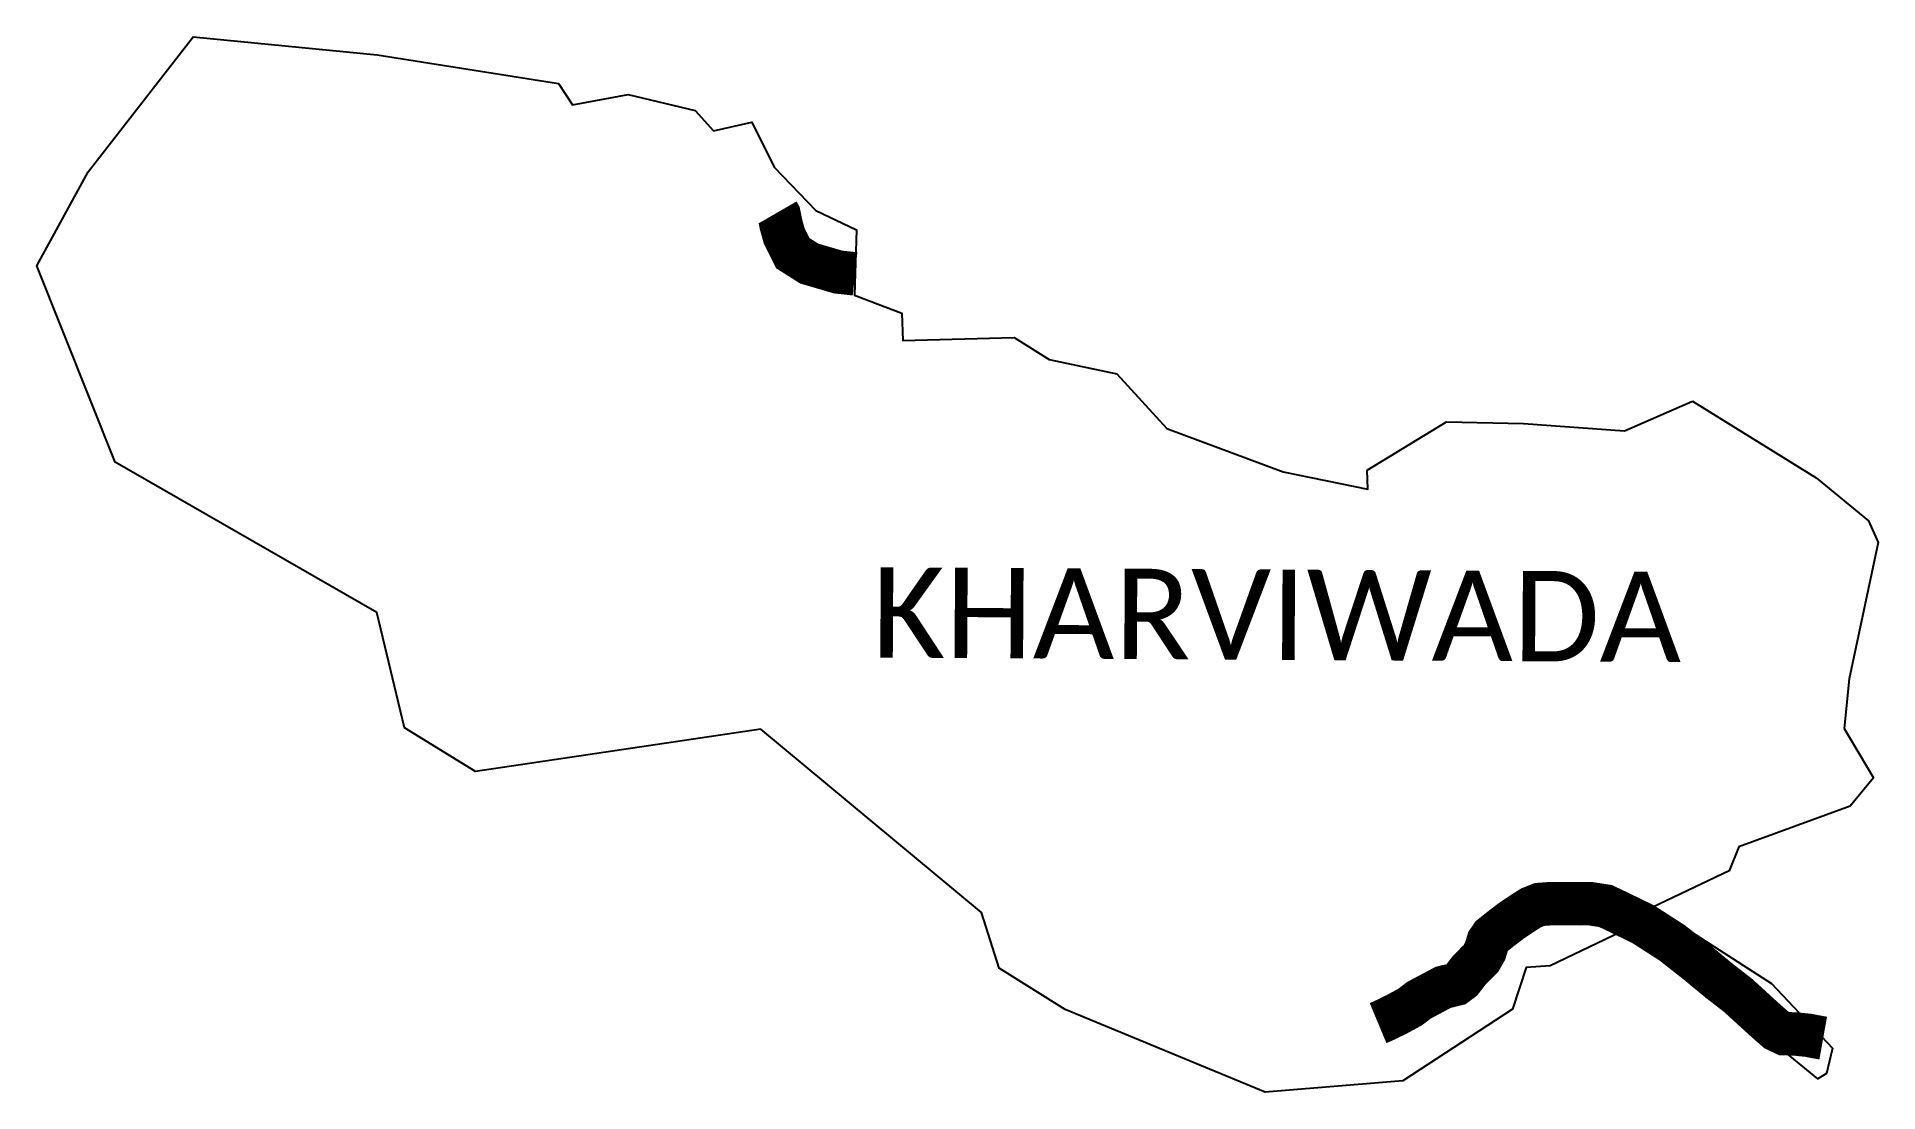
# Model space of a CAD drawing. Header units: metres. Extents: x 311963 to 314083, y 1901470 to 1902686.
import ezdxf

# ---------------------------------------------------------------- set-up
doc = ezdxf.new("R2010")
doc.units = ezdxf.units.M
for name, color, linetype in [('ARTIFICIALLY PROTECTED', 10, 'Continuous'), ('village', 3, 'Continuous'), ('VILLAGE NAME', 250, 'Continuous')]:
    doc.layers.add(name, color=color, linetype=linetype)

msp = doc.modelspace()

# ---------------------------------------------------------------- linework, layer by layer
at = {"layer": 'ARTIFICIALLY PROTECTED', "const_width": 50, "flags": 128}
for points in [[(312816.5, 1902483.5), (312818, 1902480.9), (312820.3, 1902469.3), (312824, 1902456.1), (312833.9, 1902436.4), (312852.6, 1902424.5), (312886, 1902414.7), (312905.5, 1902412.6)], [(313507.6, 1901549.8), (313508.8, 1901550.3), (313515.7, 1901553.4), (313528.9, 1901559.8), (313544.8, 1901568.5), (313554.7, 1901576.1), (313582.6, 1901591), (313597.5, 1901594.6), (313603.9, 1901599.4), (313611.8, 1901609.7), (313621.4, 1901619.7), (313625.9, 1901624), (313630.8, 1901632.6), (313634.3, 1901643.9), (313638.3, 1901649.9), (313647.3, 1901657.1), (313660.6, 1901667.3), (313674.7, 1901676.8), (313683.7, 1901682.5), (313693.6, 1901686.4), (313706.7, 1901687.4), (313722.2, 1901687.3), (313740.4, 1901687.2), (313751.3, 1901687.4), (313769.5, 1901684.6), (313783, 1901678.2), (313812.6, 1901663.8), (313845.9, 1901642.4), (313874.7, 1901619.8), (313899.7, 1901599.1), (313922.1, 1901581.7), (313952.2, 1901554.2), (313966.2, 1901541.9), (313975.3, 1901537.6), (313987.7, 1901537.3), (314003.2, 1901535.7), (314014.5, 1901533.5), (314020.1, 1901532.5)]]:
    msp.add_lwpolyline(points, dxfattribs=at)
at = {"layer": 'village', "color": 3}
for points in [[(313869.5, 1902265.9), (314011.8, 1902177.8), (314072.3, 1902128.3), (314083.4, 1902103.3), (314050, 1901946.3), (314044.4, 1901889), (314077.8, 1901832.2), (314051.1, 1901799.7), (313923.1, 1901752.8), (313911.9, 1901725), (313823.8, 1901683.2), (313960.5, 1901595.4), (314030.9, 1901521), (314023.8, 1901491.7), (314013.9, 1901485.7), (313922.5, 1901560.5), (313786.7, 1901654.7), (313705.8, 1901615.9), (313678.2, 1901613.8), (313662.2, 1901566), (313536, 1901483.2), (313377.6, 1901470.3), (313147.3, 1901565.3), (313071.3, 1901613), (313051.2, 1901677.1), (312797.2, 1901888.3), (312468.6, 1901839.4), (312386.6, 1901890), (312354.9, 1902022.7), (312053.7, 1902195.8), (311963.5, 1902421.8), (312022.6, 1902530.2), (312143.3, 1902685.6), (312355.5, 1902664.8), (312563.9, 1902631.9), (312580.3, 1902607.4), (312644.4, 1902619.3), (312721.5, 1902600.7), (312742.7, 1902577.4), (312786.6, 1902587.1), (312812.4, 1902535.4), (312860.3, 1902485.6), (312907.3, 1902463.4), (312904.7, 1902388.2), (312959.3, 1902367.2), (312960.6, 1902335.7), (313088.8, 1902339.3), (313129, 1902313.8), (313206.7, 1902297.6), (313264.4, 1902234.4), (313398.3, 1902184.5), (313495.9, 1902164.8), (313495, 1902186.7), (313586.4, 1902242.1), (313675.1, 1902240.4), (313791.5, 1902231.7)], [(313791.5, 1902231.7), (313869.5, 1902265.9)]]:
    msp.add_lwpolyline(points, dxfattribs=at)

# ---------------------------------------------------------------- texts
at = {"layer": 'VILLAGE NAME', "insert": (312925.3, 1902074.8), "char_height": 104.042, "attachment_point": 1, "rotation": 359.6762}
msp.add_mtext_dynamic_manual_height_columns('{\\fCalibri|b0|i0|c0|p34;KHARVIWADA}', width=961.254, gutter_width=520.2, heights=[0], dxfattribs=at)

doc.saveas('drawing.dxf')
